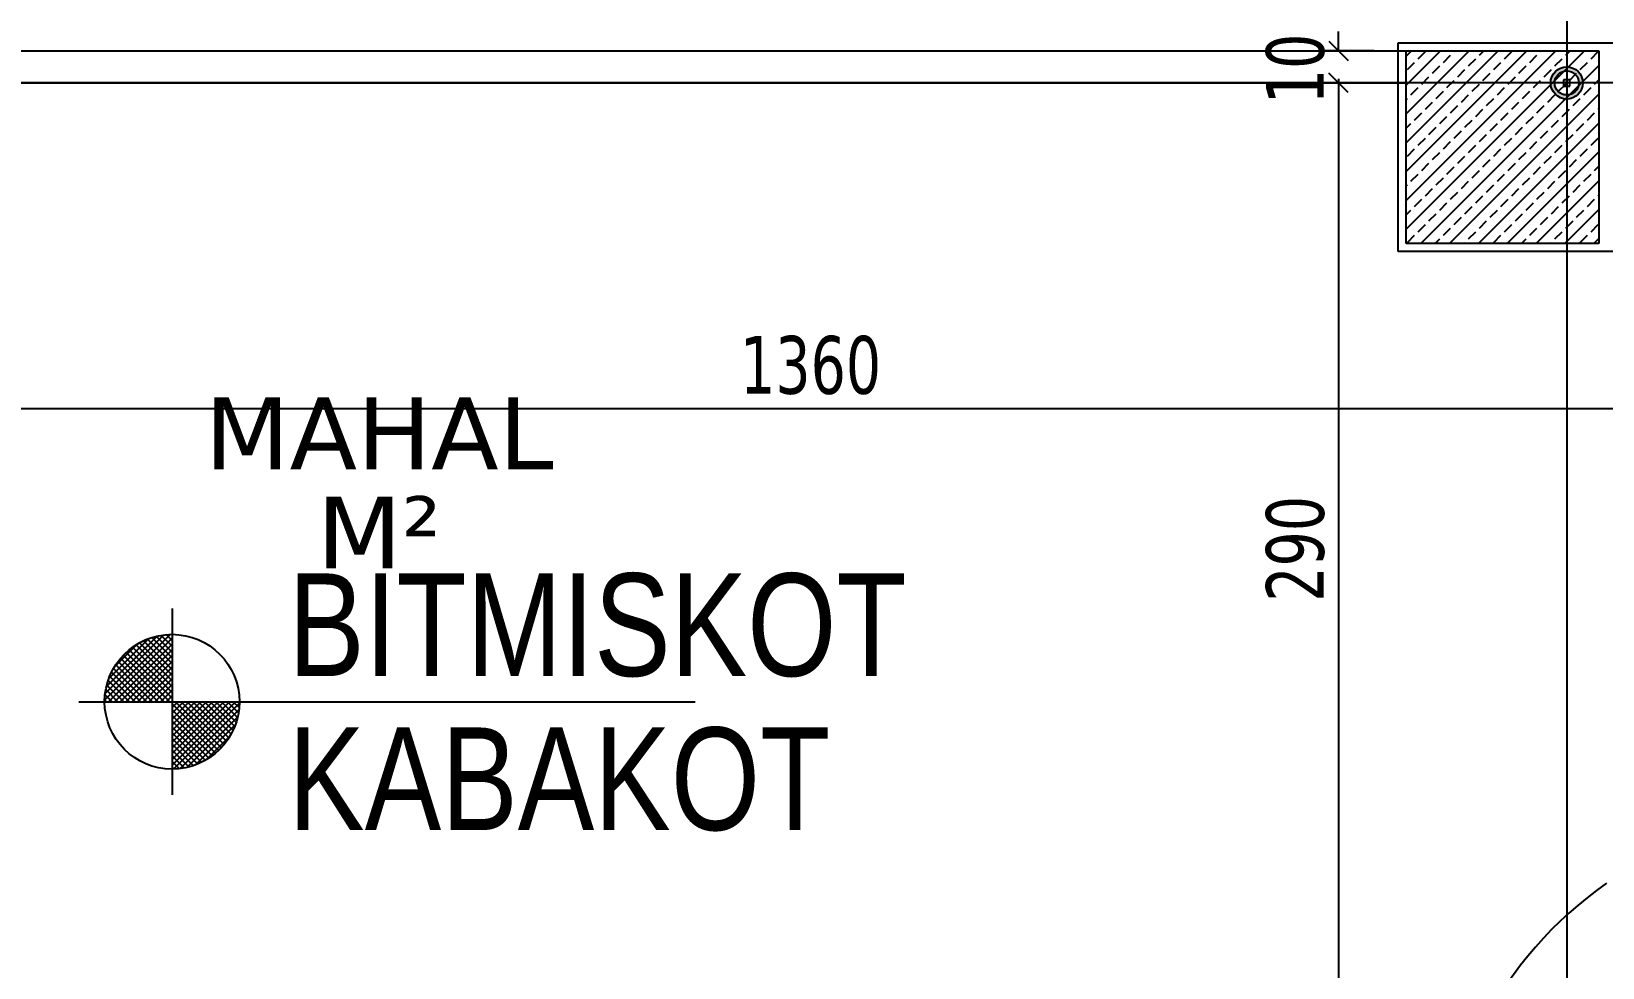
# Model space of a CAD drawing. Header units: millimetres. Extents: x 43168.9 to 43194.6, y -25545.1 to -25543.4.
# Drawn here: x 43172.8132 to 43172.9111, y -25543.895 to -25543.8367 of the extents above; entities that cross this region are included whole.
import ezdxf
from ezdxf.enums import TextEntityAlignment as Align

# ---------------------------------------------------------------- set-up
doc = ezdxf.new("R2010")
doc.units = ezdxf.units.MM
doc.header["$LTSCALE"] = 200
doc.linetypes.add('DASHDOT2', pattern=[0.5, 0.25, -0.125, 0, -0.125])
for name, color, linetype in [('aks_sgh', 5, 'DASHDOT2'), ('cam_sgh', 1, 'Continuous'), ('kolon-b.a_sgh', 6, 'Continuous'), ('olcuic_sgh', 183, 'Continuous'), ('siva_sgh', 145, 'Continuous'), ('tarama-betonarme_sgh', 223, 'Continuous')]:
    doc.layers.add(name, color=color, linetype=linetype)
doc.styles.add('dim', font='VERDANA.TTF', dxfattribs={"width": 0.7})
doc.styles.add('text1', font='VERDANA.TTF')
doc.styles.add('text2', font='arial.ttf')

msp = doc.modelspace()

# ---------------------------------------------------------------- hatches: boundary and pattern name
h = msp.add_hatch(color=256)
edge = h.paths.add_edge_path()
edge.add_arc((43172.908879, -25543.839919), 0.001, 0, 360)
edge = h.paths.add_edge_path(flags=16)
edge.add_arc((43172.908879, -25543.839919), 0.00075, 0, 360)

# ---------------------------------------------------------------- linework, layer by layer
at = {"color": 0, "linetype": 'ByBlock', "lineweight": -2}
for p, q in [((43172.89405, -25543.837319), (43172.89525, -25543.838519)), ((43172.89525, -25543.840519), (43172.89405, -25543.839319)), ((43172.89525, -25543.840519), (43172.89405, -25543.839319)), ((43172.909079, -25543.839719), (43172.908679, -25543.839719)), ((43172.908679, -25543.839719), (43172.908679, -25543.840119)), ((43172.90895, -25543.839849), (43172.908808, -25543.83999)), ((43172.90895, -25543.83999), (43172.908808, -25543.839849)), ((43172.909079, -25543.840119), (43172.909079, -25543.839719)), ((43172.908679, -25543.840119), (43172.909079, -25543.840119))]:
    msp.add_line(p, q, dxfattribs=at)
at = {"color": 0}
for p, q in [((43172.821946, -25543.872676), (43172.821946, -25543.884276)), ((43172.816146, -25543.878476), (43172.854546, -25543.878476))]:
    msp.add_line(p, q, dxfattribs=at)
for p, q in [((43172.817755, -25543.878357), (43172.821829, -25543.874282)), ((43172.817784, -25543.877968), (43172.82144, -25543.874312)), ((43172.821946, -25543.875022), (43172.821264, -25543.874341)), ((43172.821946, -25543.874663), (43172.821577, -25543.874294)), ((43172.821946, -25543.874304), (43172.821919, -25543.874278)), ((43172.817871, -25543.877522), (43172.821011, -25543.874382)), ((43172.817994, -25543.878476), (43172.821946, -25543.874525)), ((43172.818018, -25543.877016), (43172.8205, -25543.874534)), ((43172.818344, -25543.87633), (43172.819798, -25543.874876)), ((43172.818354, -25543.878476), (43172.821946, -25543.874884)), ((43172.818713, -25543.878476), (43172.821946, -25543.875243)), ((43172.821946, -25543.877896), (43172.819285, -25543.875235)), ((43172.821946, -25543.877537), (43172.819489, -25543.87508)), ((43172.821946, -25543.877178), (43172.819705, -25543.874938)), ((43172.821946, -25543.876818), (43172.819924, -25543.874796)), ((43172.821946, -25543.876459), (43172.82017, -25543.874684)), ((43172.821946, -25543.8761), (43172.820417, -25543.874572)), ((43172.821946, -25543.875741), (43172.820683, -25543.874478)), ((43172.821946, -25543.875382), (43172.82096, -25543.874396)), ((43172.82073, -25543.878476), (43172.818436, -25543.876182)), ((43172.821089, -25543.878476), (43172.818583, -25543.87597)), ((43172.821448, -25543.878476), (43172.818746, -25543.875774)), ((43172.821807, -25543.878476), (43172.818909, -25543.875578)), ((43172.819072, -25543.878476), (43172.821946, -25543.875603)), ((43172.821946, -25543.878255), (43172.819096, -25543.875405)), ((43172.819431, -25543.878476), (43172.821946, -25543.875962)), ((43172.81979, -25543.878476), (43172.821946, -25543.876321)), ((43172.819293, -25543.878476), (43172.817962, -25543.877145)), ((43172.819652, -25543.878476), (43172.81807, -25543.876894)), ((43172.820011, -25543.878476), (43172.818178, -25543.876643)), ((43172.820371, -25543.878476), (43172.818298, -25543.876404)), ((43172.82015, -25543.878476), (43172.821946, -25543.87668)), ((43172.820509, -25543.878476), (43172.821946, -25543.87704)), ((43172.818215, -25543.878476), (43172.817779, -25543.87804)), ((43172.818575, -25543.878476), (43172.817822, -25543.877724)), ((43172.818934, -25543.878476), (43172.817892, -25543.877435)), ((43172.820868, -25543.878476), (43172.821946, -25543.877399)), ((43172.821227, -25543.878476), (43172.821946, -25543.877758)), ((43172.821586, -25543.878476), (43172.821946, -25543.878117)), ((43172.817856, -25543.878476), (43172.817753, -25543.878374)), ((43172.821946, -25543.878836), (43172.822305, -25543.878476)), ((43172.821946, -25543.879195), (43172.822664, -25543.878476)), ((43172.821946, -25543.879554), (43172.823023, -25543.878476)), ((43172.821946, -25543.879913), (43172.823382, -25543.878476)), ((43172.821946, -25543.880272), (43172.823742, -25543.878476)), ((43172.821946, -25543.880632), (43172.824101, -25543.878476)), ((43172.821946, -25543.880991), (43172.82446, -25543.878476)), ((43172.821946, -25543.88135), (43172.824819, -25543.878476)), ((43172.821946, -25543.881709), (43172.825179, -25543.878476)), ((43172.821946, -25543.882068), (43172.825538, -25543.878476)), ((43172.821946, -25543.882428), (43172.825897, -25543.878476)), ((43172.824844, -25543.881513), (43172.821946, -25543.878615)), ((43172.824648, -25543.881676), (43172.821946, -25543.878974)), ((43172.822065, -25543.882667), (43172.82614, -25543.878593)), ((43172.825017, -25543.881326), (43172.822167, -25543.878476)), ((43172.822454, -25543.882638), (43172.82611, -25543.878982)), ((43172.825187, -25543.881137), (43172.822526, -25543.878476)), ((43172.825342, -25543.880933), (43172.822885, -25543.878476)), ((43172.825484, -25543.880717), (43172.823244, -25543.878476)), ((43172.825626, -25543.880498), (43172.823604, -25543.878476)), ((43172.825738, -25543.880252), (43172.823963, -25543.878476)), ((43172.82585, -25543.880005), (43172.824322, -25543.878476)), ((43172.825944, -25543.879739), (43172.824681, -25543.878476)), ((43172.826025, -25543.879462), (43172.82504, -25543.878476)), ((43172.826081, -25543.879158), (43172.8254, -25543.878476)), ((43172.826128, -25543.878845), (43172.825759, -25543.878476)), ((43172.826144, -25543.878503), (43172.826118, -25543.878476)), ((43172.824452, -25543.881839), (43172.821946, -25543.879333)), ((43172.82424, -25543.881986), (43172.821946, -25543.879692)), ((43172.824018, -25543.882123), (43172.821946, -25543.880051)), ((43172.8229, -25543.882551), (43172.82604, -25543.879411)), ((43172.823406, -25543.882404), (43172.825888, -25543.879922)), ((43172.823779, -25543.882244), (43172.821946, -25543.880411)), ((43172.823528, -25543.882352), (43172.821946, -25543.88077)), ((43172.823277, -25543.88246), (43172.821946, -25543.881129)), ((43172.824092, -25543.882078), (43172.825546, -25543.880624)), ((43172.822987, -25543.88253), (43172.821946, -25543.881488)), ((43172.822698, -25543.8826), (43172.821946, -25543.881847)), ((43172.822382, -25543.882643), (43172.821946, -25543.882207)), ((43172.822048, -25543.882669), (43172.821946, -25543.882566))]:
    msp.add_line(p, q)
at = {"color": 0, "linetype": 'Continuous', "lineweight": -2}
for radius in [0.001, 0.00075]:
    msp.add_circle((43172.908879, -25543.839919), radius, dxfattribs=at)
at = {"color": 0}
msp.add_circle((43172.821946, -25543.878476), 0.0042, dxfattribs=at)
msp.add_arc((43172.925483, -25543.909975), 0.02464, 125, 235)
at = {"layer": 'aks_sgh'}
for p, q in [((43172.908879, -25543.740919), (43172.908879, -25544.609919)), ((43173.44688, -25543.839919), (43172.644878, -25543.839919))]:
    msp.add_line(p, q, dxfattribs=at)
at = {"layer": 'cam_sgh'}
for p, q in [((43172.737879, -25543.837919), (43172.898879, -25543.837919)), ((43172.737879, -25543.839919), (43172.898879, -25543.839919))]:
    msp.add_line(p, q, dxfattribs=at)
at = {"layer": 'kolon-b.a_sgh'}
for p, q in [((43172.898879, -25543.837919), (43172.910879, -25543.837919)), ((43172.898879, -25543.849919), (43172.898879, -25543.837919)), ((43172.910879, -25543.837919), (43172.910879, -25543.849919)), ((43172.910879, -25543.849919), (43172.898879, -25543.849919))]:
    msp.add_line(p, q, dxfattribs=at)
at = {"layer": 'olcuic_sgh'}
for p, q in [((43172.89465, -25543.837919), (43172.89465, -25543.836719)), ((43172.896879, -25543.837919), (43172.89365, -25543.837919)), ((43172.896879, -25543.839919), (43172.89365, -25543.839919)), ((43172.896879, -25543.839919), (43172.89365, -25543.839919)), ((43172.89465, -25543.839669), (43172.89465, -25543.898169)), ((43172.89465, -25543.839919), (43172.89465, -25543.841119)), ((43172.725629, -25543.860197), (43172.99813, -25543.860197))]:
    msp.add_line(p, q, dxfattribs=at)
at = {"layer": 'siva_sgh'}
for p, q in [((43172.898379, -25543.837419), (43172.924379, -25543.837419)), ((43172.898379, -25543.850419), (43172.898379, -25543.837419)), ((43172.924379, -25543.850419), (43172.898379, -25543.850419))]:
    msp.add_line(p, q, dxfattribs=at)
at = {"layer": 'tarama-betonarme_sgh'}
for p, q in [((43172.898879, -25543.838253), (43172.899213, -25543.837919)), ((43172.898879, -25543.840049), (43172.901009, -25543.837919)), ((43172.898879, -25543.841845), (43172.902805, -25543.837919)), ((43172.898879, -25543.843641), (43172.904601, -25543.837919)), ((43172.898879, -25543.845437), (43172.906397, -25543.837919)), ((43172.898879, -25543.847233), (43172.908193, -25543.837919)), ((43172.898879, -25543.849029), (43172.909989, -25543.837919)), ((43172.899618, -25543.838412), (43172.900067, -25543.837963)), ((43172.901863, -25543.837963), (43172.901907, -25543.837919)), ((43172.903435, -25543.838188), (43172.903703, -25543.837919)), ((43172.905006, -25543.838412), (43172.905455, -25543.837963)), ((43172.907251, -25543.837963), (43172.907295, -25543.837919)), ((43172.908823, -25543.838188), (43172.909091, -25543.837919)), ((43172.910394, -25543.838412), (43172.910843, -25543.837963)), ((43172.898945, -25543.839086), (43172.899394, -25543.838637)), ((43172.899785, -25543.849919), (43172.910879, -25543.838825)), ((43172.900516, -25543.83931), (43172.900965, -25543.838861)), ((43172.90119, -25543.838637), (43172.901639, -25543.838188)), ((43172.902088, -25543.839535), (43172.902537, -25543.839086)), ((43172.902761, -25543.838861), (43172.90321, -25543.838412)), ((43172.904333, -25543.839086), (43172.904782, -25543.838637)), ((43172.905904, -25543.83931), (43172.906353, -25543.838861)), ((43172.906578, -25543.838637), (43172.907027, -25543.838188)), ((43172.907476, -25543.839535), (43172.907925, -25543.839086)), ((43172.908149, -25543.838861), (43172.908598, -25543.838412)), ((43172.909721, -25543.839086), (43172.91017, -25543.838637)), ((43172.899843, -25543.839984), (43172.900292, -25543.839535)), ((43172.901414, -25543.840208), (43172.901863, -25543.839759)), ((43172.902986, -25543.840433), (43172.903435, -25543.839984)), ((43172.903659, -25543.839759), (43172.904108, -25543.83931)), ((43172.905231, -25543.839984), (43172.90568, -25543.839535)), ((43172.906802, -25543.840208), (43172.907251, -25543.839759)), ((43172.908374, -25543.840433), (43172.908823, -25543.839984)), ((43172.909047, -25543.839759), (43172.909496, -25543.83931)), ((43172.910619, -25543.839984), (43172.910879, -25543.839723)), ((43172.898879, -25543.840947), (43172.898945, -25543.840882)), ((43172.899169, -25543.840657), (43172.899618, -25543.840208)), ((43172.900741, -25543.840882), (43172.90119, -25543.840433)), ((43172.901581, -25543.849919), (43172.910879, -25543.840621)), ((43172.902312, -25543.841106), (43172.902761, -25543.840657)), ((43172.903884, -25543.841331), (43172.904333, -25543.840882)), ((43172.904557, -25543.840657), (43172.905006, -25543.840208)), ((43172.906129, -25543.840882), (43172.906578, -25543.840433)), ((43172.9077, -25543.841106), (43172.908149, -25543.840657)), ((43172.909272, -25543.841331), (43172.909721, -25543.840882)), ((43172.909945, -25543.840657), (43172.910394, -25543.840208)), ((43172.899394, -25543.842229), (43172.899843, -25543.84178)), ((43172.900067, -25543.841555), (43172.900516, -25543.841106)), ((43172.900965, -25543.842453), (43172.901414, -25543.842004)), ((43172.901639, -25543.84178), (43172.902088, -25543.841331)), ((43172.90321, -25543.842004), (43172.903659, -25543.841555)), ((43172.904782, -25543.842229), (43172.905231, -25543.84178)), ((43172.905455, -25543.841555), (43172.905904, -25543.841106)), ((43172.906353, -25543.842453), (43172.906802, -25543.842004)), ((43172.907027, -25543.84178), (43172.907476, -25543.841331)), ((43172.908598, -25543.842004), (43172.909047, -25543.841555)), ((43172.91017, -25543.842229), (43172.910619, -25543.84178)), ((43172.910843, -25543.841555), (43172.910879, -25543.84152)), ((43172.898879, -25543.842743), (43172.899169, -25543.842453)), ((43172.900292, -25543.843127), (43172.900741, -25543.842678)), ((43172.901863, -25543.843351), (43172.902312, -25543.842902)), ((43172.902537, -25543.842678), (43172.902986, -25543.842229)), ((43172.903377, -25543.849919), (43172.910879, -25543.842418)), ((43172.904108, -25543.842902), (43172.904557, -25543.842453)), ((43172.90568, -25543.843127), (43172.906129, -25543.842678)), ((43172.907251, -25543.843351), (43172.9077, -25543.842902)), ((43172.907925, -25543.842678), (43172.908374, -25543.842229)), ((43172.909496, -25543.842902), (43172.909945, -25543.842453)), ((43172.899618, -25543.8438), (43172.900067, -25543.843351)), ((43172.90119, -25543.844025), (43172.901639, -25543.843576)), ((43172.902761, -25543.844249), (43172.90321, -25543.8438)), ((43172.903435, -25543.843576), (43172.903884, -25543.843127)), ((43172.905006, -25543.8438), (43172.905455, -25543.843351)), ((43172.906578, -25543.844025), (43172.907027, -25543.843576)), ((43172.908149, -25543.844249), (43172.908598, -25543.8438)), ((43172.908823, -25543.843576), (43172.909272, -25543.843127)), ((43172.910394, -25543.8438), (43172.910843, -25543.843351)), ((43172.898945, -25543.844474), (43172.899394, -25543.844025)), ((43172.899843, -25543.845372), (43172.900292, -25543.844923)), ((43172.900516, -25543.844698), (43172.900965, -25543.844249)), ((43172.902088, -25543.844923), (43172.902537, -25543.844474)), ((43172.903659, -25543.845147), (43172.904108, -25543.844698)), ((43172.904333, -25543.844474), (43172.904782, -25543.844025)), ((43172.905173, -25543.849919), (43172.910879, -25543.844214)), ((43172.905231, -25543.845372), (43172.90568, -25543.844923)), ((43172.905904, -25543.844698), (43172.906353, -25543.844249)), ((43172.907476, -25543.844923), (43172.907925, -25543.844474)), ((43172.909047, -25543.845147), (43172.909496, -25543.844698)), ((43172.909721, -25543.844474), (43172.91017, -25543.844025)), ((43172.899169, -25543.846045), (43172.899618, -25543.845596)), ((43172.900741, -25543.84627), (43172.90119, -25543.845821)), ((43172.901414, -25543.845596), (43172.901863, -25543.845147)), ((43172.902986, -25543.845821), (43172.903435, -25543.845372)), ((43172.904557, -25543.846045), (43172.905006, -25543.845596)), ((43172.906129, -25543.84627), (43172.906578, -25543.845821)), ((43172.906802, -25543.845596), (43172.907251, -25543.845147)), ((43172.908374, -25543.845821), (43172.908823, -25543.845372)), ((43172.909945, -25543.846045), (43172.910394, -25543.845596)), ((43172.910619, -25543.845372), (43172.910879, -25543.845112)), ((43172.898879, -25543.846335), (43172.898945, -25543.84627)), ((43172.900067, -25543.846943), (43172.900516, -25543.846494)), ((43172.901639, -25543.847168), (43172.902088, -25543.846719)), ((43172.902312, -25543.846494), (43172.902761, -25543.846045)), ((43172.90321, -25543.847392), (43172.903659, -25543.846943)), ((43172.903884, -25543.846719), (43172.904333, -25543.84627)), ((43172.905455, -25543.846943), (43172.905904, -25543.846494)), ((43172.906969, -25543.849919), (43172.910879, -25543.84601)), ((43172.907027, -25543.847168), (43172.907476, -25543.846719)), ((43172.9077, -25543.846494), (43172.908149, -25543.846045)), ((43172.908598, -25543.847392), (43172.909047, -25543.846943)), ((43172.909272, -25543.846719), (43172.909721, -25543.84627)), ((43172.910843, -25543.846943), (43172.910879, -25543.846908)), ((43172.898879, -25543.848131), (43172.899169, -25543.847841)), ((43172.899394, -25543.847617), (43172.899843, -25543.847168)), ((43172.900965, -25543.847841), (43172.901414, -25543.847392)), ((43172.902537, -25543.848066), (43172.902986, -25543.847617)), ((43172.904108, -25543.84829), (43172.904557, -25543.847841)), ((43172.904782, -25543.847617), (43172.905231, -25543.847168)), ((43172.906353, -25543.847841), (43172.906802, -25543.847392)), ((43172.907925, -25543.848066), (43172.908374, -25543.847617)), ((43172.908765, -25543.849919), (43172.910879, -25543.847806)), ((43172.909496, -25543.84829), (43172.909945, -25543.847841)), ((43172.91017, -25543.847617), (43172.910619, -25543.847168)), ((43172.899618, -25543.849188), (43172.900067, -25543.848739)), ((43172.900292, -25543.848515), (43172.900741, -25543.848066)), ((43172.901863, -25543.848739), (43172.902312, -25543.84829)), ((43172.903435, -25543.848964), (43172.903884, -25543.848515)), ((43172.905006, -25543.849188), (43172.905455, -25543.848739)), ((43172.90568, -25543.848515), (43172.906129, -25543.848066)), ((43172.907251, -25543.848739), (43172.9077, -25543.84829)), ((43172.908823, -25543.848964), (43172.909272, -25543.848515)), ((43172.910394, -25543.849188), (43172.910843, -25543.848739)), ((43172.898945, -25543.849862), (43172.899394, -25543.849413)), ((43172.900683, -25543.849919), (43172.900965, -25543.849637)), ((43172.90119, -25543.849413), (43172.901639, -25543.848964)), ((43172.902479, -25543.849919), (43172.902537, -25543.849862)), ((43172.902761, -25543.849637), (43172.90321, -25543.849188)), ((43172.904333, -25543.849862), (43172.904782, -25543.849413)), ((43172.906071, -25543.849919), (43172.906353, -25543.849637)), ((43172.906578, -25543.849413), (43172.907027, -25543.848964)), ((43172.907867, -25543.849919), (43172.907925, -25543.849862)), ((43172.908149, -25543.849637), (43172.908598, -25543.849188)), ((43172.909721, -25543.849862), (43172.91017, -25543.849413)), ((43172.910561, -25543.849919), (43172.910879, -25543.849602))]:
    msp.add_line(p, q, dxfattribs=at)

# ---------------------------------------------------------------- texts
at = {"color": 7, "style": 'text1'}
for tag, text, p in [('MAHAL', '', (43172.834851, -25543.86175)), ('M²', 'm²', (43172.834851, -25543.867888))]:
    msp.add_attdef(tag, text=text, height=0.00448, dxfattribs=at).set_placement(p, align=Align.MIDDLE)
at = {"color": 0, "style": 'text2', "width": 0.8}
for tag, p, s in [('BITMISKOT', (43172.829186, -25543.876876), '+0,10'), ('KABAKOT', (43172.829186, -25543.886476), '±0,00')]:
    msp.add_attdef(tag, p, s, height=0.0064, dxfattribs=at)
at = {"layer": 'olcuic_sgh', "color": 2, "style": 'dim', "width": 0.7}
for s, p in [('10', (43172.893739, -25543.841244)), ('290', (43172.893738, -25543.872247))]:
    msp.add_text(s, height=0.0036, rotation=90, dxfattribs=at).set_placement(p)
msp.add_text('1360', height=0.0036, dxfattribs=at).set_placement((43172.857351, -25543.859284))

doc.saveas('drawing.dxf')
